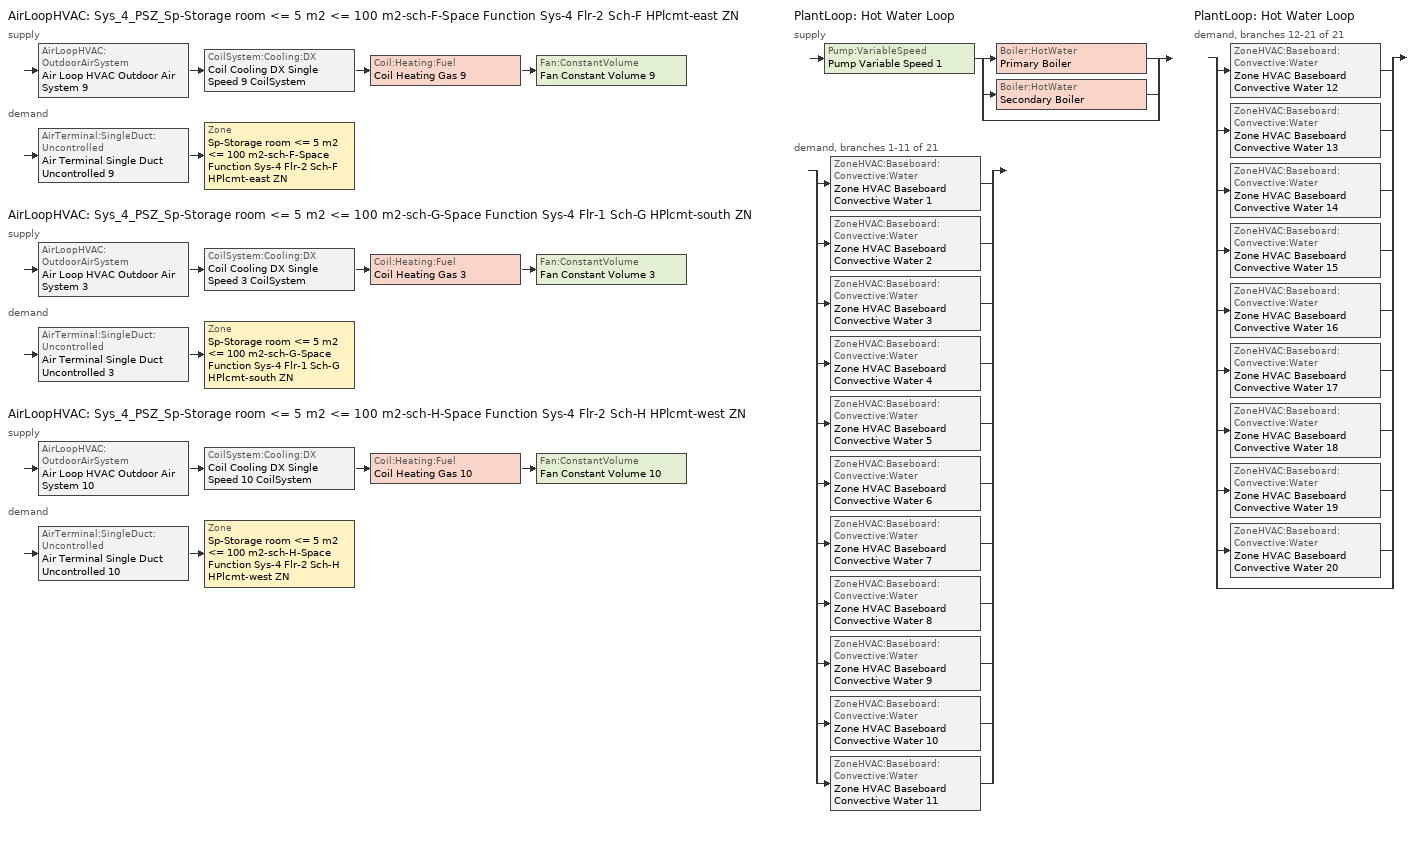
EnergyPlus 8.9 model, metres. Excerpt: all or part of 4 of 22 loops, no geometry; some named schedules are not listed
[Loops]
AirLoopHVAC 'Sys_4_PSZ_Sp-Storage room <= 5 m2 <= 100 m2-sch-F-Space Function Sys-4 Flr-2 Sch-F HPlcmt-east ZN'
 supply: AirLoopHVAC:OutdoorAirSystem 'Air Loop HVAC Outdoor Air System 9' > CoilSystem:Cooling:DX 'Coil Cooling DX Single Speed 9 CoilSystem' > Coil:Heating:Fuel 'Coil Heating Gas 9' > Fan:ConstantVolume 'Fan Constant Volume 9'
 demand: AirTerminal:SingleDuct:Uncontrolled 'Air Terminal Single Duct Uncontrolled 9' > Zone 'Sp-Storage room <= 5 m2 <= 100 m2-sch-F-Space Function Sys-4 Flr-2 Sch-F HPlcmt-east ZN'
AirLoopHVAC 'Sys_4_PSZ_Sp-Storage room <= 5 m2 <= 100 m2-sch-G-Space Function Sys-4 Flr-1 Sch-G HPlcmt-south ZN'
 supply: AirLoopHVAC:OutdoorAirSystem 'Air Loop HVAC Outdoor Air System 3' > CoilSystem:Cooling:DX 'Coil Cooling DX Single Speed 3 CoilSystem' > Coil:Heating:Fuel 'Coil Heating Gas 3' > Fan:ConstantVolume 'Fan Constant Volume 3'
 demand: AirTerminal:SingleDuct:Uncontrolled 'Air Terminal Single Duct Uncontrolled 3' > Zone 'Sp-Storage room <= 5 m2 <= 100 m2-sch-G-Space Function Sys-4 Flr-1 Sch-G HPlcmt-south ZN'
AirLoopHVAC 'Sys_4_PSZ_Sp-Storage room <= 5 m2 <= 100 m2-sch-H-Space Function Sys-4 Flr-2 Sch-H HPlcmt-west ZN'
 supply: AirLoopHVAC:OutdoorAirSystem 'Air Loop HVAC Outdoor Air System 10' > CoilSystem:Cooling:DX 'Coil Cooling DX Single Speed 10 CoilSystem' > Coil:Heating:Fuel 'Coil Heating Gas 10' > Fan:ConstantVolume 'Fan Constant Volume 10'
 demand: AirTerminal:SingleDuct:Uncontrolled 'Air Terminal Single Duct Uncontrolled 10' > Zone 'Sp-Storage room <= 5 m2 <= 100 m2-sch-H-Space Function Sys-4 Flr-2 Sch-H HPlcmt-west ZN'
PlantLoop 'Hot Water Loop'
 supply: Pump:VariableSpeed 'Pump Variable Speed 1' > split
  | Boiler:HotWater 'Primary Boiler'
  | Boiler:HotWater 'Secondary Boiler'
  | bypass
 demand, branches 1-11 of 21: split
  | ZoneHVAC:Baseboard:Convective:Water 'Zone HVAC Baseboard Convective Water 1'
  | ZoneHVAC:Baseboard:Convective:Water 'Zone HVAC Baseboard Convective Water 2'
  | ZoneHVAC:Baseboard:Convective:Water 'Zone HVAC Baseboard Convective Water 3'
  | ZoneHVAC:Baseboard:Convective:Water 'Zone HVAC Baseboard Convective Water 4'
  | ZoneHVAC:Baseboard:Convective:Water 'Zone HVAC Baseboard Convective Water 5'
  | ZoneHVAC:Baseboard:Convective:Water 'Zone HVAC Baseboard Convective Water 6'
  | ZoneHVAC:Baseboard:Convective:Water 'Zone HVAC Baseboard Convective Water 7'
  | ZoneHVAC:Baseboard:Convective:Water 'Zone HVAC Baseboard Convective Water 8'
  | ZoneHVAC:Baseboard:Convective:Water 'Zone HVAC Baseboard Convective Water 9'
  | ZoneHVAC:Baseboard:Convective:Water 'Zone HVAC Baseboard Convective Water 10'
  | ZoneHVAC:Baseboard:Convective:Water 'Zone HVAC Baseboard Convective Water 11'
PlantLoop 'Hot Water Loop'
 demand, branches 12-21 of 21: split
  | ZoneHVAC:Baseboard:Convective:Water 'Zone HVAC Baseboard Convective Water 12'
  | ZoneHVAC:Baseboard:Convective:Water 'Zone HVAC Baseboard Convective Water 13'
  | ZoneHVAC:Baseboard:Convective:Water 'Zone HVAC Baseboard Convective Water 14'
  | ZoneHVAC:Baseboard:Convective:Water 'Zone HVAC Baseboard Convective Water 15'
  | ZoneHVAC:Baseboard:Convective:Water 'Zone HVAC Baseboard Convective Water 16'
  | ZoneHVAC:Baseboard:Convective:Water 'Zone HVAC Baseboard Convective Water 17'
  | ZoneHVAC:Baseboard:Convective:Water 'Zone HVAC Baseboard Convective Water 18'
  | ZoneHVAC:Baseboard:Convective:Water 'Zone HVAC Baseboard Convective Water 19'
  | ZoneHVAC:Baseboard:Convective:Water 'Zone HVAC Baseboard Convective Water 20'
  | bypass
[ZoneControl:Thermostat] Control Object Type 1=ThermostatSetpoint:DualSetpoint
Name | Zone or ZoneList | Control Type Schedule | Control Name 1
Sp-Storage room <= 5 m2 <= 100 m2-sch-F-Space Function Sys-4 Flr-2 Sch-F HPlcmt-east ZN Thermostat | Sp-Storage room <= 5 m2 <= 100 m2-sch-F-Space Function Sys-4 Flr-2 Sch-F HPlcmt-east ZN | Sp-Storage room <= 5 m2 <= 100 m2-sch-F-Space Function Sys-4 Flr-2 Sch-F HPlcmt-east ZN Thermostat Schedule | Space Function Storage room <= 5 m2 <= 100 m2-sch-F Thermostat 2
Sp-Storage room <= 5 m2 <= 100 m2-sch-G-Space Function Sys-4 Flr-1 Sch-G HPlcmt-south ZN Thermostat | Sp-Storage room <= 5 m2 <= 100 m2-sch-G-Space Function Sys-4 Flr-1 Sch-G HPlcmt-south ZN | Sp-Storage room <= 5 m2 <= 100 m2-sch-G-Space Function Sys-4 Flr-1 Sch-G HPlcmt-south ZN Thermostat Schedule | Space Function Storage room <= 5 m2 <= 100 m2-sch-G Thermostat 2
Sp-Storage room <= 5 m2 <= 100 m2-sch-H-Space Function Sys-4 Flr-2 Sch-H HPlcmt-west ZN Thermostat | Sp-Storage room <= 5 m2 <= 100 m2-sch-H-Space Function Sys-4 Flr-2 Sch-H HPlcmt-west ZN | Sp-Storage room <= 5 m2 <= 100 m2-sch-H-Space Function Sys-4 Flr-2 Sch-H HPlcmt-west ZN Thermostat Schedule | Space Function Storage room <= 5 m2 <= 100 m2-sch-H Thermostat 2
[ThermostatSetpoint:DualSetpoint]
Name | Heating Setpoint Temperature Schedule | Cooling Setpoint Temperature Schedule
Space Function Storage room <= 5 m2 <= 100 m2-sch-F Thermostat 2 | NECB-F-Thermostat Setpoint-Heating | NECB-F-Thermostat Setpoint-Cooling
Space Function Storage room <= 5 m2 <= 100 m2-sch-G Thermostat 2 | NECB-G-Thermostat Setpoint-Heating | NECB-G-Thermostat Setpoint-Cooling
Space Function Storage room <= 5 m2 <= 100 m2-sch-H Thermostat 2 | NECB-H-Thermostat Setpoint-Heating | NECB-H-Thermostat Setpoint-Cooling
[AirTerminal:SingleDuct:Uncontrolled] Availability Schedule=Always On Discrete; Maximum Air Flow Rate {m3/s}=AutoSize
Air Terminal Single Duct Uncontrolled 9; Air Terminal Single Duct Uncontrolled 3; Air Terminal Single Duct Uncontrolled 10
[ZoneHVAC:Baseboard:Convective:Water] Availability Schedule=Always On Discrete; Heating Design Capacity Method=HeatingDesignCapacity; Heating Design Capacity {W}=Autosize; Heating Design Capacity Per Floor Area {W/m2}=0; Fraction of Autosized Heating Design Capacity=0.8; U-Factor Times Area Value {W/K}=Autosize; Maximum Water Flow Rate {m3/s}=Autosize; Convergence Tolerance=0.001
Zone HVAC Baseboard Convective Water 16; Zone HVAC Baseboard Convective Water 17; Zone HVAC Baseboard Convective Water 18; Zone HVAC Baseboard Convective Water 12; Zone HVAC Baseboard Convective Water 13; Zone HVAC Baseboard Convective Water 14; Zone HVAC Baseboard Convective Water 15; Zone HVAC Baseboard Convective Water 2; Zone HVAC Baseboard Convective Water 4; Zone HVAC Baseboard Convective Water 20; Zone HVAC Baseboard Convective Water 5; Zone HVAC Baseboard Convective Water 1; Zone HVAC Baseboard Convective Water 11; Zone HVAC Baseboard Convective Water 6; Zone HVAC Baseboard Convective Water 7; Zone HVAC Baseboard Convective Water 8; Zone HVAC Baseboard Convective Water 19; Zone HVAC Baseboard Convective Water 9; Zone HVAC Baseboard Convective Water 3; Zone HVAC Baseboard Convective Water 10
[Zone equipment]
Sp-Storage room <= 5 m2 <= 100 m2-sch-F-Space Function Sys-4 Flr-2 Sch-F HPlcmt-east ZN: Air Terminal Single Duct Uncontrolled 9, Zone HVAC Baseboard Convective Water 9
Sp-Storage room <= 5 m2 <= 100 m2-sch-G-Space Function Sys-4 Flr-1 Sch-G HPlcmt-south ZN: Air Terminal Single Duct Uncontrolled 3, Zone HVAC Baseboard Convective Water 3
Sp-Storage room <= 5 m2 <= 100 m2-sch-H-Space Function Sys-4 Flr-2 Sch-H HPlcmt-west ZN: Air Terminal Single Duct Uncontrolled 10, Zone HVAC Baseboard Convective Water 10
[Sizing:Zone] Zone Cooling Design Supply Air Temperature Input Method=SupplyAirTemperature; Zone Cooling Design Supply Air Temperature {C}=13; Zone Cooling Design Supply Air Temperature Difference {deltaC}=11.11; Zone Heating Design Supply Air Temperature Input Method=SupplyAirTemperature; Zone Heating Design Supply Air Temperature {C}=43; Zone Heating Design Supply Air Temperature Difference {deltaC}=11.11; Zone Cooling Design Supply Air Humidity Ratio {kgWater/kgDryAir}=0.0085; Zone Heating Design Supply Air Humidity Ratio {kgWater/kgDryAir}=0.008; Zone Heating Sizing Factor=1.3; Zone Cooling Sizing Factor=1.1; Cooling Design Air Flow Method=DesignDay; Cooling Design Air Flow Rate {m3/s}=0; Cooling Minimum Air Flow per Zone Floor Area {m3/s-m2}=0.000762; Cooling Minimum Air Flow {m3/s}=0; Cooling Minimum Air Flow Fraction=0; Heating Design Air Flow Method=DesignDay; Heating Design Air Flow Rate {m3/s}=0; Heating Maximum Air Flow per Zone Floor Area {m3/s-m2}=0.002032; Heating Maximum Air Flow {m3/s}=0.141576; Heating Maximum Air Flow Fraction=0.3; Account for Dedicated Outdoor Air System=No
Name | Design Specification Outdoor Air Object | Design Specification Zone Air Distribution Object
Sp-Storage room <= 5 m2 <= 100 m2-sch-F-Space Function Sys-4 Flr-2 Sch-F HPlcmt-east ZN | Space Function Storage room <= 5 m2 <= 100 m2-sch-F Ventilation | Sp-Storage room <= 5 m2 <= 100 m2-sch-F-Space Function Sys-4 Flr-2 Sch-F HPlcmt-east ZN Design Spec Zone Air Dist
Sp-Storage room <= 5 m2 <= 100 m2-sch-G-Space Function Sys-4 Flr-1 Sch-G HPlcmt-south ZN | Space Function Storage room <= 5 m2 <= 100 m2-sch-G Ventilation | Sp-Storage room <= 5 m2 <= 100 m2-sch-G-Space Function Sys-4 Flr-1 Sch-G HPlcmt-south ZN Design Spec Zone Air Dist
Sp-Storage room <= 5 m2 <= 100 m2-sch-H-Space Function Sys-4 Flr-2 Sch-H HPlcmt-west ZN | Space Function Storage room <= 5 m2 <= 100 m2-sch-H Ventilation | Sp-Storage room <= 5 m2 <= 100 m2-sch-H-Space Function Sys-4 Flr-2 Sch-H HPlcmt-west ZN Design Spec Zone Air Dist
[DesignSpecification:ZoneAirDistribution] Zone Air Distribution Effectiveness in Cooling Mode=1; Zone Air Distribution Effectiveness in Heating Mode=1
Sp-Storage room <= 5 m2 <= 100 m2-sch-F-Space Function Sys-4 Flr-2 Sch-F HPlcmt-east ZN Design Spec Zone Air Dist; Sp-Storage room <= 5 m2 <= 100 m2-sch-G-Space Function Sys-4 Flr-1 Sch-G HPlcmt-south ZN Design Spec Zone Air Dist; Sp-Storage room <= 5 m2 <= 100 m2-sch-H-Space Function Sys-4 Flr-2 Sch-H HPlcmt-west ZN Design Spec Zone Air Dist
[Controller:MechanicalVentilation] Availability Schedule=Always On Discrete; Demand Controlled Ventilation=No; System Outdoor Air Method=ZoneSum
Name | Zone Name 1 | Design Specification Outdoor Air Object Name 1 | Design Specification Zone Air Distribution Object Name 1
Controller Mechanical Ventilation 9 | Sp-Storage room <= 5 m2 <= 100 m2-sch-F-Space Function Sys-4 Flr-2 Sch-F HPlcmt-east ZN | Space Function Storage room <= 5 m2 <= 100 m2-sch-F Ventilation | Sp-Storage room <= 5 m2 <= 100 m2-sch-F-Space Function Sys-4 Flr-2 Sch-F HPlcmt-east ZN Design Spec Zone Air Dist
Controller Mechanical Ventilation 3 | Sp-Storage room <= 5 m2 <= 100 m2-sch-G-Space Function Sys-4 Flr-1 Sch-G HPlcmt-south ZN | Space Function Storage room <= 5 m2 <= 100 m2-sch-G Ventilation | Sp-Storage room <= 5 m2 <= 100 m2-sch-G-Space Function Sys-4 Flr-1 Sch-G HPlcmt-south ZN Design Spec Zone Air Dist
Controller Mechanical Ventilation 10 | Sp-Storage room <= 5 m2 <= 100 m2-sch-H-Space Function Sys-4 Flr-2 Sch-H HPlcmt-west ZN | Space Function Storage room <= 5 m2 <= 100 m2-sch-H Ventilation | Sp-Storage room <= 5 m2 <= 100 m2-sch-H-Space Function Sys-4 Flr-2 Sch-H HPlcmt-west ZN Design Spec Zone Air Dist
[DesignSpecification:OutdoorAir] Outdoor Air Method=Sum; Outdoor Air Flow per Person {m3/s-person}=0; Outdoor Air Flow per Zone Floor Area {m3/s-m2}=0.0003556; Outdoor Air Flow per Zone {m3/s}=0; Outdoor Air Flow Air Changes per Hour {1/hr}=0
Space Function Storage room <= 5 m2 <= 100 m2-sch-F Ventilation; Space Function Storage room <= 5 m2 <= 100 m2-sch-G Ventilation; Space Function Storage room <= 5 m2 <= 100 m2-sch-H Ventilation
[AirLoopHVAC] Design Supply Air Flow Rate {m3/s}=AutoSize
Sys_4_PSZ_Sp-Storage room <= 5 m2 <= 100 m2-sch-F-Space Function Sys-4 Flr-2 Sch-F HPlcmt-east ZN; Sys_4_PSZ_Sp-Storage room <= 5 m2 <= 100 m2-sch-G-Space Function Sys-4 Flr-1 Sch-G HPlcmt-south ZN; Sys_4_PSZ_Sp-Storage room <= 5 m2 <= 100 m2-sch-H-Space Function Sys-4 Flr-2 Sch-H HPlcmt-west ZN
[Sizing:System] Type of Load to Size On=Sensible; Design Outdoor Air Flow Rate {m3/s}=Autosize; Central Heating Maximum System Air Flow Ratio=1; Preheat Design Temperature {C}=7; Preheat Design Humidity Ratio {kgWater/kgDryAir}=0.008; Precool Design Temperature {C}=13; Precool Design Humidity Ratio {kgWater/kgDryAir}=0.008; Central Cooling Design Supply Air Temperature {C}=13; Central Heating Design Supply Air Temperature {C}=43; Type of Zone Sum to Use=NonCoincident; 100% Outdoor Air in Cooling=No; 100% Outdoor Air in Heating=No; Central Cooling Design Supply Air Humidity Ratio {kgWater/kgDryAir}=0.0085; Central Heating Design Supply Air Humidity Ratio {kgWater/kgDryAir}=0.008; Cooling Supply Air Flow Rate Method=DesignDay; Cooling Supply Air Flow Rate {m3/s}=0; Cooling Supply Air Flow Rate Per Floor Area {m3/s-m2}=0.00996765; Cooling Fraction of Autosized Cooling Supply Air Flow Rate=1; Cooling Supply Air Flow Rate Per Unit Cooling Capacity {m3/s-W}=3.94755e-05; Heating Supply Air Flow Rate Method=DesignDay; Heating Supply Air Flow Rate {m3/s}=0; Heating Supply Air Flow Rate Per Floor Area {m3/s-m2}=0.00996765; Heating Fraction of Autosized Heating Supply Air Flow Rate=1; Heating Fraction of Autosized Cooling Supply Air Flow Rate=1; Heating Supply Air Flow Rate Per Unit Heating Capacity {m3/s-W}=3.15882e-05; System Outdoor Air Method=ZoneSum; Zone Maximum Outdoor Air Fraction=1; Cooling Design Capacity Method=CoolingDesignCapacity; Cooling Design Capacity {W}=Autosize; Cooling Design Capacity Per Floor Area {W/m2}=234.7; Fraction of Autosized Cooling Design Capacity=1; Heating Design Capacity Method=HeatingDesignCapacity; Heating Design Capacity {W}=Autosize; Heating Design Capacity Per Floor Area {W/m2}=157; Fraction of Autosized Heating Design Capacity=1; Central Cooling Capacity Control Method=OnOff
Sys_4_PSZ_Sp-Storage room <= 5 m2 <= 100 m2-sch-F-Space Function Sys-4 Flr-2 Sch-F HPlcmt-east ZN; Sys_4_PSZ_Sp-Storage room <= 5 m2 <= 100 m2-sch-G-Space Function Sys-4 Flr-1 Sch-G HPlcmt-south ZN; Sys_4_PSZ_Sp-Storage room <= 5 m2 <= 100 m2-sch-H-Space Function Sys-4 Flr-2 Sch-H HPlcmt-west ZN
[Controller:OutdoorAir] Minimum Outdoor Air Flow Rate {m3/s}=Autosize; Maximum Outdoor Air Flow Rate {m3/s}=Autosize; Economizer Control Type=NoEconomizer; Economizer Control Action Type=ModulateFlow; Economizer Maximum Limit Dry-Bulb Temperature {C}=28; Economizer Maximum Limit Enthalpy {J/kg}=64000; Economizer Minimum Limit Dry-Bulb Temperature {C}=-100; Lockout Type=NoLockout; Minimum Limit Type=FixedMinimum; High Humidity Control=No; Control High Indoor Humidity Based on Outdoor Humidity Ratio=Yes; Heat Recovery Bypass Control Type=BypassWhenWithinEconomizerLimits
Name | Mechanical Ventilation Controller
Controller Outdoor Air 9 | Controller Mechanical Ventilation 9
Controller Outdoor Air 3 | Controller Mechanical Ventilation 3
Controller Outdoor Air 10 | Controller Mechanical Ventilation 10
[SetpointManager:MixedAir] Control Variable=Temperature
Node 146 OS Default SPM; Node 145 OS Default SPM; Node 144 OS Default SPM; Node 68 OS Default SPM; Node 67 OS Default SPM; Node 66 OS Default SPM; Node 159 OS Default SPM; Node 158 OS Default SPM; Node 157 OS Default SPM
[CoilSystem:Cooling:DX] Availability Schedule=Always On Discrete
Name | Cooling Coil
Coil Cooling DX Single Speed 9 CoilSystem | Coil Cooling DX Single Speed 9
Coil Cooling DX Single Speed 3 CoilSystem | Coil Cooling DX Single Speed 3
Coil Cooling DX Single Speed 10 CoilSystem | Coil Cooling DX Single Speed 10
[Coil:Cooling:DX:SingleSpeed] Availability Schedule=Always On Discrete; Gross Rated Total Cooling Capacity {W}=Autosize; Gross Rated Sensible Heat Ratio=Autosize; Gross Rated Cooling COP {W/W}=3; Rated Air Flow Rate {m3/s}=Autosize; Rated Evaporator Fan Power Per Volume Flow Rate {W/(m3/s)}=773.3; Condenser Type=AirCooled; Evaporative Condenser Effectiveness=0; Evaporative Condenser Air Flow Rate {m3/s}=Autosize; Evaporative Condenser Pump Rated Power Consumption {W}=Autosize; Crankcase Heater Capacity {W}=0; Maximum Outdoor Dry-Bulb Temperature for Crankcase Heater Operation {C}=0; Basin Heater Capacity {W/K}=0; Basin Heater Setpoint Temperature {C}=10
Name | Total Cooling Capacity Function of Temperature Curve | Total Cooling Capacity Function of Flow Fraction Curve | Energy Input Ratio Function of Temperature Curve | Energy Input Ratio Function of Flow Fraction Curve | Part Load Fraction Correlation Curve
Coil Cooling DX Single Speed 9 | Curve Biquadratic 17 | Curve Quadratic 17 | Curve Biquadratic 18 | Curve Quadratic 18 | Curve Cubic 9
Coil Cooling DX Single Speed 3 | Curve Biquadratic 5 | Curve Quadratic 5 | Curve Biquadratic 6 | Curve Quadratic 6 | Curve Cubic 3
Coil Cooling DX Single Speed 10 | Curve Biquadratic 19 | Curve Quadratic 19 | Curve Biquadratic 20 | Curve Quadratic 20 | Curve Cubic 10
[Coil:Heating:Fuel] Availability Schedule=Always On Discrete; Fuel Type=NaturalGas; Burner Efficiency=0.8; Nominal Capacity {W}=AutoSize; Parasitic Electric Load {W}=0; Parasitic Fuel Load {W}=0
Coil Heating Gas 9; Coil Heating Gas 3; Coil Heating Gas 10
[Fan:ConstantVolume] Availability Schedule=Always On Discrete; Fan Total Efficiency=0.7; Pressure Rise {Pa}=250; Maximum Flow Rate {m3/s}=AutoSize; Motor Efficiency=0.9; Motor In Airstream Fraction=1
Fan Constant Volume 9; Fan Constant Volume 3; Fan Constant Volume 10
[SetpointManager:SingleZone:Reheat] Control Variable=Temperature; Minimum Supply Air Temperature {C}=13; Maximum Supply Air Temperature {C}=43
Name | Control Zone
Setpoint Manager Single Zone Reheat 9 | Sp-Storage room <= 5 m2 <= 100 m2-sch-F-Space Function Sys-4 Flr-2 Sch-F HPlcmt-east ZN
Setpoint Manager Single Zone Reheat 3 | Sp-Storage room <= 5 m2 <= 100 m2-sch-G-Space Function Sys-4 Flr-1 Sch-G HPlcmt-south ZN
Setpoint Manager Single Zone Reheat 10 | Sp-Storage room <= 5 m2 <= 100 m2-sch-H-Space Function Sys-4 Flr-2 Sch-H HPlcmt-west ZN
[PlantLoop]
Hot Water Loop: Fluid Type=Water; Plant Equipment Operation Scheme=Hot Water Loop Operation Schemes; Maximum Loop Temperature {C}=100; Minimum Loop Temperature {C}=0; Maximum Loop Flow Rate {m3/s}=Autosize; Minimum Loop Flow Rate {m3/s}=0; Plant Loop Volume {m3}=Autocalculate; Load Distribution Scheme=Optimal; Plant Loop Demand Calculation Scheme=SingleSetpoint
[Sizing:Plant]
Hot Water Loop: Loop Type=Heating; Design Loop Exit Temperature {C}=82; Loop Design Temperature Difference {deltaC}=16; Sizing Option=NonCoincident; Zone Timesteps in Averaging Window=1; Coincident Sizing Factor Mode=None
[Pump:VariableSpeed]
Pump Variable Speed 1: Design Maximum Flow Rate {m3/s}=Autosize; Design Pump Head {Pa}=179352; Design Power Consumption {W}=Autosize; Motor Efficiency=0.9; Fraction of Motor Inefficiencies to Fluid Stream=0; Coefficient 1 of the Part Load Performance Curve=0; Coefficient 2 of the Part Load Performance Curve=1; Coefficient 3 of the Part Load Performance Curve=0; Coefficient 4 of the Part Load Performance Curve=0; Design Minimum Flow Rate {m3/s}=0; Pump Control Type=Intermittent; Skin Loss Radiative Fraction=0.5; Design Power Sizing Method=PowerPerFlowPerPressure; Design Electric Power per Unit Flow Rate {W/(m3/s)}=348701.1; Design Shaft Power per Unit Flow Rate per Unit Head=1.28205; Design Minimum Flow Rate Fraction=0
[Boiler:HotWater] Fuel Type=NaturalGas; Nominal Capacity {W}=Autosize; Nominal Thermal Efficiency=0.8; Design Water Outlet Temperature {C}=82; Design Water Flow Rate {m3/s}=Autosize; Minimum Part Load Ratio=0; Maximum Part Load Ratio=1; Optimum Part Load Ratio=1; Water Outlet Upper Temperature Limit {C}=99; Boiler Flow Mode=ConstantFlow; Parasitic Electric Load {W}=0; Sizing Factor=1
Primary Boiler; Secondary Boiler
[SetpointManager:OutdoorAirReset]
Setpoint Manager Outdoor Air Reset 1: Control Variable=Temperature; Setpoint at Outdoor Low Temperature {C}=82; Outdoor Low Temperature {C}=-16; Setpoint at Outdoor High Temperature {C}=60; Outdoor High Temperature {C}=0
[PlantEquipmentOperationSchemes]
Hot Water Loop Operation Schemes: Control Scheme Object Type 1=PlantEquipmentOperation:HeatingLoad; Control Scheme Name 1=Hot Water Loop Heating Operation Scheme; Control Scheme Schedule Name 1=Always On Discrete
[PlantEquipmentOperation:HeatingLoad]
Hot Water Loop Heating Operation Scheme: Load Range Lower Limit 1 {W}=0; Load Range Upper Limit 1 {W}=1000000000; Range Equipment List Name 1=Hot Water Loop Heating Equipment List
[PlantEquipmentList]
Hot Water Loop Heating Equipment List: Boiler:HotWater, Primary Boiler, Boiler:HotWater, Secondary Boiler
[Schedule:Compact]
Sp-Storage room <= 5 m2 <= 100 m2-sch-F-Space Function Sys-4 Flr-2 Sch-F HPlcmt-east ZN Thermostat Schedule; Sp-Storage room <= 5 m2 <= 100 m2-sch-G-Space Function Sys-4 Flr-1 Sch-G HPlcmt-south ZN Thermostat Schedule; Sp-Storage room <= 5 m2 <= 100 m2-sch-H-Space Function Sys-4 Flr-2 Sch-H HPlcmt-west ZN Thermostat Schedule: Through: 12/31, For: AllDays, Until: 24:00, 4
[Schedule:Week:Daily]
NECB-F-Thermostat Setpoint-Heating Week Rule - Jan1-Dec31: NECB-F-Thermostat Setpoint-Heating Sun|Hol Day, NECB-F-Thermostat Setpoint-Heating Default|Wkdy Day, NECB-F-Thermostat Setpoint-Heating Default|Wkdy Day, NECB-F-Thermostat Setpoint-Heating Default|Wkdy Day, NECB-F-Thermostat Setpoint-Heating Default|Wkdy Day, NECB-F-Thermostat Setpoint-Heating Default|Wkdy Day, NECB-F-Thermostat Setpoint-Heating Sat Day, NECB-F-Thermostat Setpoint-Heating Default, NECB-F-Thermostat Setpoint-Heating Default, NECB-F-Thermostat Setpoint-Heating Default, NECB-F-Thermostat Setpoint-Heating Default, NECB-F-Thermostat Setpoint-Heating Default
[Schedule:Year]
NECB-F-Thermostat Setpoint-Heating: NECB-F-Thermostat Setpoint-Heating Week Rule - Jan1-Dec31, 1, 1, 12, 31
NECB-F-Thermostat Setpoint-Cooling: NECB-F-Thermostat Setpoint-Cooling Week Rule - Jan1-Dec31, 1, 1, 12, 31
NECB-G-Thermostat Setpoint-Heating: NECB-G-Thermostat Setpoint-Heating Week Rule - Jan1-Dec31, 1, 1, 12, 31
NECB-G-Thermostat Setpoint-Cooling: NECB-G-Thermostat Setpoint-Cooling Week Rule - Jan1-Dec31, 1, 1, 12, 31
NECB-H-Thermostat Setpoint-Heating: NECB-H-Thermostat Setpoint-Heating Week Rule - Jan1-Dec31, 1, 1, 12, 31
NECB-H-Thermostat Setpoint-Cooling: NECB-H-Thermostat Setpoint-Cooling Week Rule - Jan1-Dec31, 1, 1, 12, 31
[Schedule:Constant]
Always On Discrete: Hourly Value=1
[Curve:Biquadratic] Minimum Value of x {BasedOnField A2}=13; Maximum Value of x {BasedOnField A2}=24; Minimum Value of y {BasedOnField A3}=24; Maximum Value of y {BasedOnField A3}=46
Name | Coefficient1 Constant | Coefficient2 x | Coefficient3 x**2 | Coefficient4 y | Coefficient5 y**2 | Coefficient6 x*y
Curve Biquadratic 17; Curve Biquadratic 5; Curve Biquadratic 19 | 0.867905 | 0.0142459 | 0.000554364 | -0.00755748 | 3.3048e-05 | -0.000191808
Curve Biquadratic 18; Curve Biquadratic 6; Curve Biquadratic 20 | 0.116936 | 0.0284933 | -0.000411156 | 0.0214108 | 0.000161028 | -0.000679104
[Curve:Quadratic] Coefficient1 Constant=1; Coefficient2 x=0; Coefficient3 x**2=0; Minimum Value of x {BasedOnField A2}=0; Maximum Value of x {BasedOnField A2}=1
Curve Quadratic 17; Curve Quadratic 18; Curve Quadratic 5; Curve Quadratic 6; Curve Quadratic 19; Curve Quadratic 20
[Curve:Cubic] Coefficient1 Constant=0.0277; Coefficient2 x=4.9151; Coefficient3 x**2=-8.184; Coefficient4 x**3=4.2702; Minimum Value of x {BasedOnField A2}=0.7; Maximum Value of x {BasedOnField A2}=1
Curve Cubic 9; Curve Cubic 3; Curve Cubic 10
